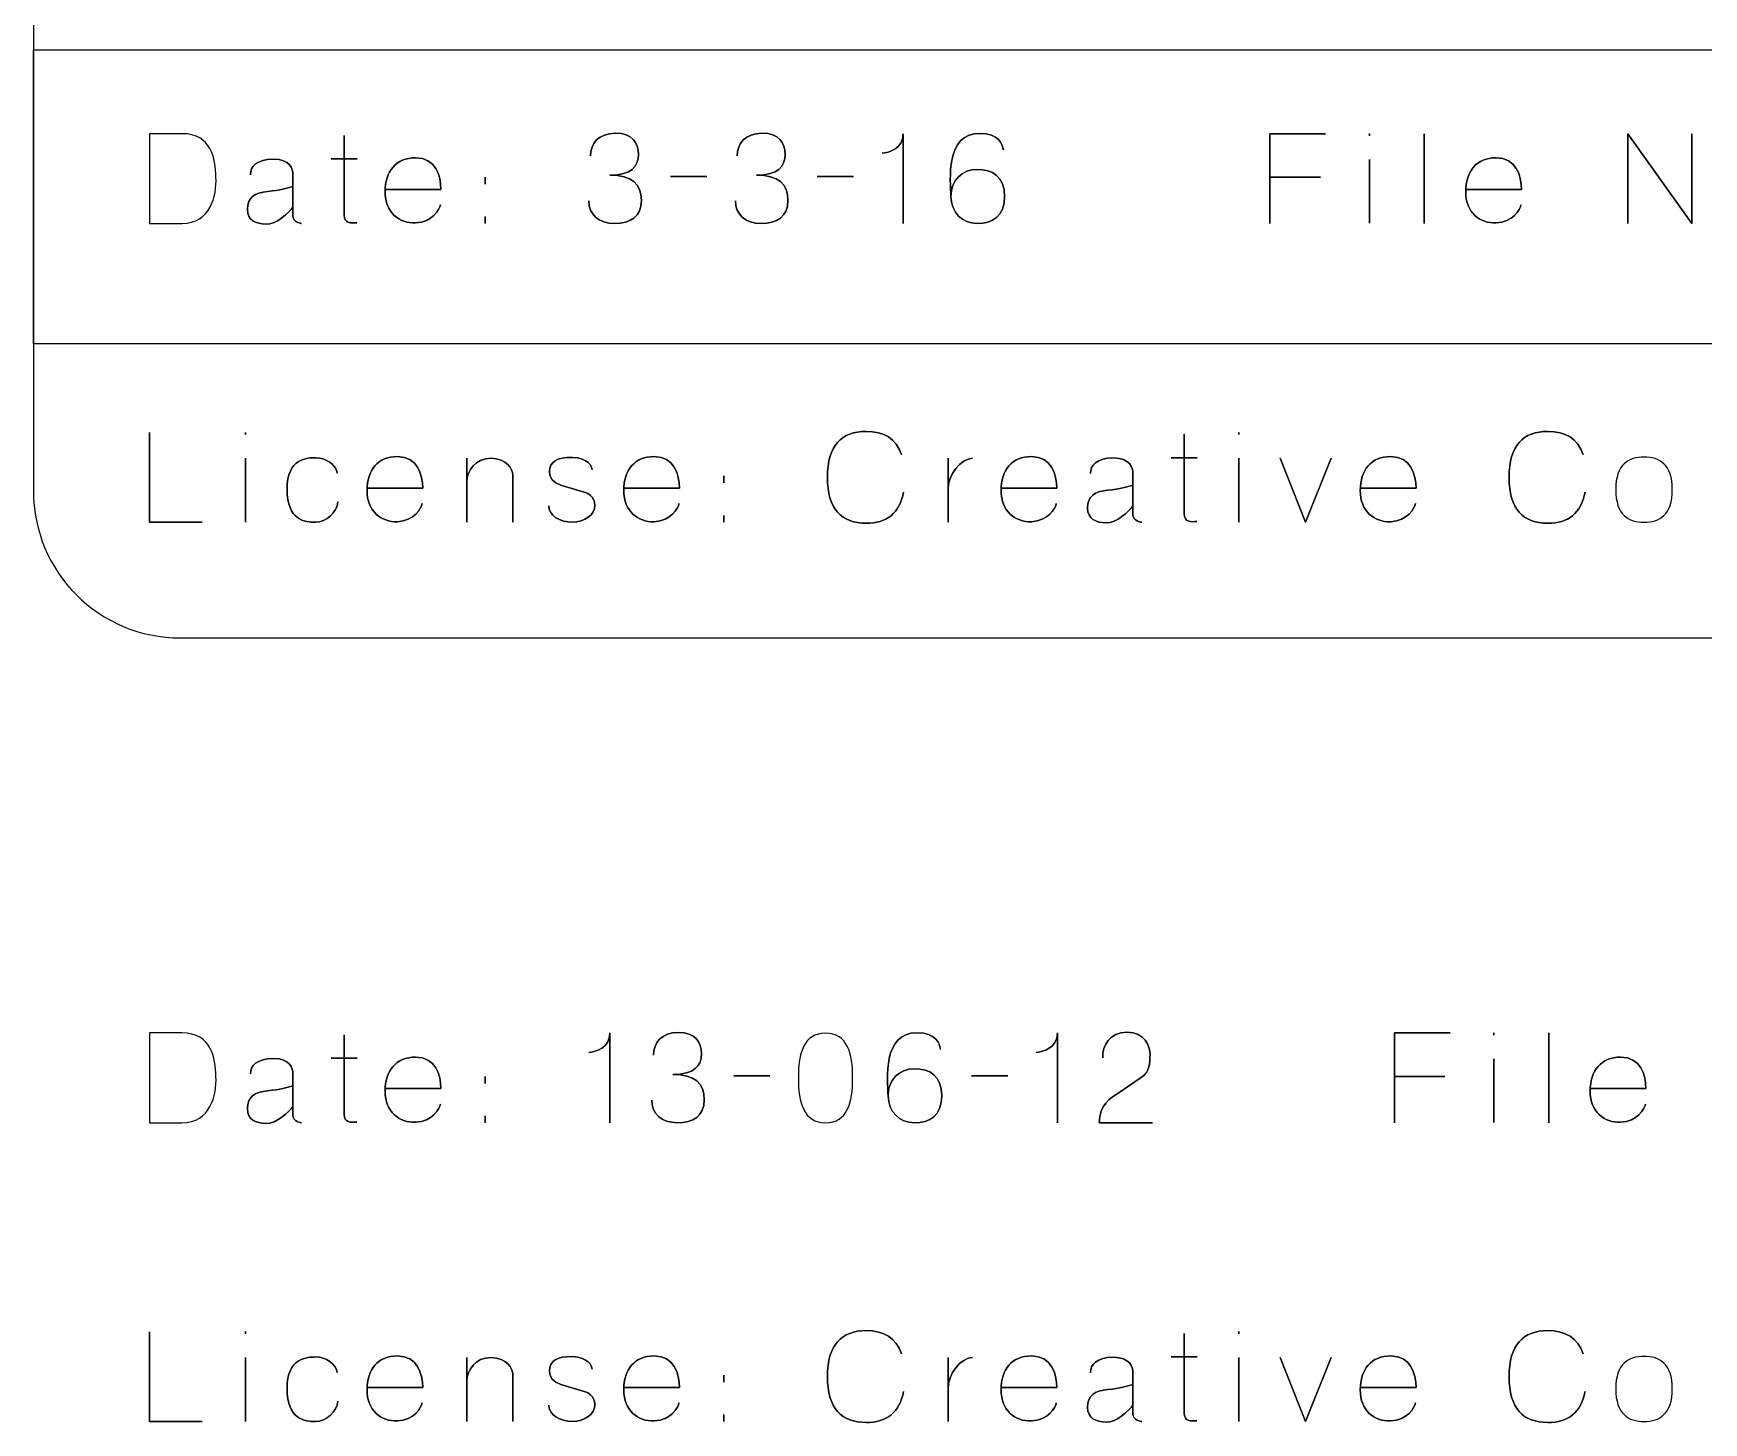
# Model space of a CAD drawing. Extents: x -439 to 785, y -667 to -15.
# Drawn here: x 15 to 185.4, y -665.1 to -523.3 of the extents above; entities that cross this region are included whole.
import ezdxf

# ---------------------------------------------------------------- set-up
doc = ezdxf.new("R2010")
doc.units = 0
doc.header["$MEASUREMENT"] = 0
doc.layers.add('LAYER_1', color=7, linetype='CONTINUOUS')

# ---------------------------------------------------------------- blocks, each defined once
blk = doc.blocks.new('BLOCK_2')
at = {"layer": 'LAYER_1', "color": 250}
blk.add_lwpolyline([(785, -555), (15, -555), (15, -525), (785, -525), (785, -555)], dxfattribs=at)
blk.add_open_spline([(785, -570), (785, -578.28), (778.28, -585), (770, -585), (770, -585), (30, -585), (30, -585), (21.72, -585), (15, -578.28), (15, -570), (15, -570), (15, -30), (15, -30), (15, -21.72), (21.72, -15), (30, -15), (30, -15), (770, -15), (770, -15), (778.28, -15), (785, -21.72), (785, -30), (785, -30), (785, -570), (785, -570)], degree=3, knots=[0, 0, 0, 0, 1, 1, 1, 2, 2, 2, 3, 3, 3, 4, 4, 4, 5, 5, 5, 6, 6, 6, 7, 7, 7, 8, 8, 8, 8], dxfattribs=at)
blk = doc.blocks.new('BLOCK_3')
at = {"layer": 'LAYER_1', "color": 30}
for points, knots in [([(26.86, -634.46), (26.86, -634.46), (26.86, -625.3), (26.86, -625.3), (26.86, -625.3), (30.16, -625.3), (30.16, -625.3), (33.19, -625.3), (33.55, -627.84), (33.63, -629.75), (33.71, -631.65), (33.06, -634.46), (30.16, -634.46), (30.16, -634.46), (26.86, -634.46), (26.86, -634.46)], [0, 0, 0, 0, 1, 1, 1, 2, 2, 2, 3, 3, 3, 4, 4, 4, 5, 5, 5, 5]), ([(26.86, -634.46), (26.86, -634.46), (26.86, -625.3), (26.86, -625.3), (26.86, -625.3), (30.16, -625.3), (30.16, -625.3), (33.19, -625.3), (33.55, -627.84), (33.63, -629.75), (33.71, -631.65), (33.06, -634.46), (30.16, -634.46), (30.16, -634.46), (26.86, -634.46), (26.86, -634.46)], [0, 0, 0, 0, 1, 1, 1, 2, 2, 2, 3, 3, 3, 4, 4, 4, 5, 5, 5, 5]), ([(73.83, -634.46), (73.83, -634.46), (73.83, -625.3), (73.83, -625.3), (73.83, -626.86), (72.31, -627.23), (71.67, -627.28), (72.31, -627.23), (73.83, -626.86), (73.83, -625.3), (73.83, -625.3), (73.83, -634.46), (73.83, -634.46)], [0, 0, 0, 0, 1, 1, 1, 2, 2, 2, 3, 3, 3, 4, 4, 4, 4]), ([(80.71, -634.46), (82.33, -634.46), (83.45, -633.79), (83.45, -632.11), (83.45, -630.43), (82.46, -629.53), (80.25, -629.53), (82.45, -629.54), (83.16, -628.64), (83.16, -627.42), (83.16, -626.2), (82.54, -625.25), (80.81, -625.25), (79.1, -625.25), (78.27, -626.33), (78.27, -627.55), (78.27, -626.33), (79.1, -625.25), (80.81, -625.25), (82.54, -625.25), (83.16, -626.2), (83.16, -627.42), (83.16, -628.64), (82.45, -629.54), (80.25, -629.53), (82.46, -629.53), (83.45, -630.43), (83.45, -632.11), (83.45, -633.79), (82.33, -634.46), (80.71, -634.46), (79.08, -634.46), (78.09, -633.52), (78.09, -632.16), (78.09, -633.52), (79.08, -634.46), (80.71, -634.46)], [0, 0, 0, 0, 1, 1, 1, 2, 2, 2, 3, 3, 3, 4, 4, 4, 5, 5, 5, 6, 6, 6, 7, 7, 7, 8, 8, 8, 9, 9, 9, 10, 10, 10, 11, 11, 11, 12, 12, 12, 12]), ([(93.05, -629.89), (93.05, -627.37), (93.59, -625.32), (95.82, -625.32), (98.06, -625.32), (98.59, -627.37), (98.59, -629.89), (98.59, -632.41), (98.06, -634.46), (95.82, -634.46), (93.59, -634.46), (93.05, -632.41), (93.05, -629.89)], [0, 0, 0, 0, 1, 1, 1, 2, 2, 2, 3, 3, 3, 4, 4, 4, 4]), ([(93.05, -629.89), (93.05, -627.37), (93.59, -625.32), (95.82, -625.32), (98.06, -625.32), (98.59, -627.37), (98.59, -629.89), (98.59, -632.41), (98.06, -634.46), (95.82, -634.46), (93.59, -634.46), (93.05, -632.41), (93.05, -629.89)], [0, 0, 0, 0, 1, 1, 1, 2, 2, 2, 3, 3, 3, 4, 4, 4, 4]), ([(102.2, -631.7), (102.2, -630.05), (103.35, -628.95), (104.89, -628.95), (106.43, -628.95), (107.68, -629.66), (107.68, -631.7), (107.68, -633.75), (106.43, -634.46), (104.89, -634.46), (103.35, -634.46), (102.25, -633.35), (102.2, -631.7), (102.15, -630.05), (101.6, -625.28), (105.16, -625.28), (107.09, -625.28), (107.47, -626.33), (107.54, -626.97), (107.47, -626.33), (107.09, -625.28), (105.16, -625.28), (101.6, -625.28), (102.15, -630.05), (102.2, -631.7), (102.25, -633.35), (103.35, -634.46), (104.89, -634.46), (106.43, -634.46), (107.68, -633.75), (107.68, -631.7), (107.68, -629.66), (106.43, -628.95), (104.89, -628.95), (103.35, -628.95), (102.2, -630.05), (102.2, -631.7)], [0, 0, 0, 0, 1, 1, 1, 2, 2, 2, 3, 3, 3, 4, 4, 4, 5, 5, 5, 6, 6, 6, 7, 7, 7, 8, 8, 8, 9, 9, 9, 10, 10, 10, 11, 11, 11, 12, 12, 12, 12]), ([(119.48, -634.46), (119.48, -634.46), (119.48, -625.3), (119.48, -625.3), (119.48, -626.86), (117.97, -627.23), (117.32, -627.28), (117.97, -627.23), (119.48, -626.86), (119.48, -625.3), (119.48, -625.3), (119.48, -634.46), (119.48, -634.46)], [0, 0, 0, 0, 1, 1, 1, 2, 2, 2, 3, 3, 3, 4, 4, 4, 4]), ([(129.2, -634.46), (129.2, -634.46), (123.75, -634.46), (123.75, -634.46), (123.8, -632.6), (124.79, -632.01), (125.87, -631.3), (125.87, -631.3), (128.04, -629.85), (128.04, -629.85), (128.94, -629.23), (128.93, -628.34), (128.93, -627.49), (128.93, -626.62), (128.4, -625.23), (126.59, -625.23), (124.78, -625.23), (124.1, -626.57), (124.1, -627.84), (124.1, -626.57), (124.78, -625.23), (126.59, -625.23), (128.4, -625.23), (128.93, -626.62), (128.93, -627.49), (128.93, -628.34), (128.94, -629.23), (128.04, -629.85), (128.04, -629.85), (125.87, -631.3), (125.87, -631.3), (124.79, -632.01), (123.8, -632.6), (123.75, -634.46), (123.75, -634.46), (129.2, -634.46), (129.2, -634.46)], [0, 0, 0, 0, 1, 1, 1, 2, 2, 2, 3, 3, 3, 4, 4, 4, 5, 5, 5, 6, 6, 6, 7, 7, 7, 8, 8, 8, 9, 9, 9, 10, 10, 10, 11, 11, 11, 12, 12, 12, 12]), ([(153.86, -634.46), (153.86, -634.46), (153.86, -625.3), (153.86, -625.3), (153.86, -625.3), (159.54, -625.3), (159.54, -625.3), (159.54, -625.3), (153.86, -625.3), (153.86, -625.3), (153.86, -625.3), (153.86, -634.46), (153.86, -634.46)], [0, 0, 0, 0, 1, 1, 1, 2, 2, 2, 3, 3, 3, 4, 4, 4, 4]), ([(164.01, -625.52), (164.01, -625.52), (164.01, -625.29), (164.01, -625.29), (164.01, -625.29), (164.01, -625.52), (164.01, -625.52)], [0, 0, 0, 0, 1, 1, 1, 2, 2, 2, 2]), ([(169.61, -634.46), (169.61, -634.46), (169.61, -625.3), (169.61, -625.3), (169.61, -625.3), (169.61, -634.46), (169.61, -634.46)], [0, 0, 0, 0, 1, 1, 1, 2, 2, 2, 2]), ([(48.01, -634.4), (47.38, -634.43), (46.71, -634.46), (46.71, -633.61), (46.71, -632.74), (46.71, -625.48), (46.71, -625.48), (46.71, -625.48), (46.71, -632.74), (46.71, -633.61), (46.71, -634.46), (47.38, -634.43), (48.01, -634.4)], [0, 0, 0, 0, 1, 1, 1, 2, 2, 2, 3, 3, 3, 4, 4, 4, 4]), ([(41.47, -633.63), (41.47, -633.63), (41.47, -629.46), (41.47, -629.46), (41.47, -628.92), (41.2, -627.91), (39.49, -627.91), (37.77, -627.91), (37.14, -628.68), (37.14, -629.48), (37.14, -628.68), (37.77, -627.91), (39.49, -627.91), (41.2, -627.91), (41.47, -628.92), (41.47, -629.46), (41.47, -629.46), (41.47, -633.63), (41.47, -633.63), (41.47, -634.4), (42.37, -634.46), (42.37, -634.46), (42.37, -634.46), (41.47, -634.4), (41.47, -633.63)], [0, 0, 0, 0, 1, 1, 1, 2, 2, 2, 3, 3, 3, 4, 4, 4, 5, 5, 5, 6, 6, 6, 7, 7, 7, 8, 8, 8, 8]), ([(45.38, -627.88), (45.38, -627.88), (48.03, -627.88), (48.03, -627.88), (48.03, -627.88), (45.38, -627.88), (45.38, -627.88)], [0, 0, 0, 0, 1, 1, 1, 2, 2, 2, 2]), ([(50.9, -630.98), (50.9, -630.98), (56.58, -630.98), (56.58, -630.98), (56.58, -629.57), (56.02, -627.77), (54, -627.77), (51.99, -627.77), (50.89, -629.14), (50.89, -631.23), (50.89, -633.34), (52.31, -634.46), (54, -634.41), (55.7, -634.36), (56.44, -633.04), (56.53, -632.57), (56.44, -633.04), (55.7, -634.36), (54, -634.41), (52.31, -634.46), (50.89, -633.34), (50.89, -631.23), (50.89, -629.14), (51.99, -627.77), (54, -627.77), (56.02, -627.77), (56.58, -629.57), (56.58, -630.98), (56.58, -630.98), (50.9, -630.98), (50.9, -630.98)], [0, 0, 0, 0, 1, 1, 1, 2, 2, 2, 3, 3, 3, 4, 4, 4, 5, 5, 5, 6, 6, 6, 7, 7, 7, 8, 8, 8, 9, 9, 9, 10, 10, 10, 10]), ([(164.01, -634.45), (164.01, -634.45), (164.01, -627.93), (164.01, -627.93), (164.01, -627.93), (164.01, -634.47), (164.01, -634.45)], [0, 0, 0, 0, 1, 1, 1, 2, 2, 2, 2]), ([(173.85, -630.98), (173.85, -630.98), (179.53, -630.98), (179.53, -630.98), (179.53, -629.57), (178.97, -627.77), (176.95, -627.77), (174.94, -627.77), (173.84, -629.14), (173.84, -631.23), (173.84, -633.34), (175.26, -634.46), (176.95, -634.41), (178.65, -634.36), (179.39, -633.04), (179.48, -632.57), (179.39, -633.04), (178.65, -634.36), (176.95, -634.41), (175.26, -634.46), (173.84, -633.34), (173.84, -631.23), (173.84, -629.14), (174.94, -627.77), (176.95, -627.77), (178.97, -627.77), (179.53, -629.57), (179.53, -630.98), (179.53, -630.98), (173.85, -630.98), (173.85, -630.98)], [0, 0, 0, 0, 1, 1, 1, 2, 2, 2, 3, 3, 3, 4, 4, 4, 5, 5, 5, 6, 6, 6, 7, 7, 7, 8, 8, 8, 9, 9, 9, 10, 10, 10, 10]), ([(61.09, -630.45), (61.09, -630.45), (61.09, -629.75), (61.09, -629.75), (61.09, -629.75), (61.09, -630.45), (61.09, -630.45)], [0, 0, 0, 0, 1, 1, 1, 2, 2, 2, 2]), ([(86.45, -629.67), (86.45, -629.67), (90.14, -629.67), (90.14, -629.67), (90.14, -629.67), (86.45, -629.67), (86.45, -629.67)], [0, 0, 0, 0, 1, 1, 1, 2, 2, 2, 2]), ([(110.72, -629.67), (110.72, -629.67), (114.41, -629.67), (114.41, -629.67), (114.41, -629.67), (110.72, -629.67), (110.72, -629.67)], [0, 0, 0, 0, 1, 1, 1, 2, 2, 2, 2]), ([(159.02, -629.75), (159.02, -629.75), (153.86, -629.75), (153.86, -629.75), (153.86, -629.75), (159.02, -629.75), (159.02, -629.75)], [0, 0, 0, 0, 1, 1, 1, 2, 2, 2, 2]), ([(38.74, -634.53), (37.68, -634.5), (36.84, -634.17), (36.84, -633), (36.84, -631.82), (37.56, -631.32), (38.9, -631.19), (40.23, -631.07), (40.83, -630.86), (41.47, -630.69), (40.83, -630.86), (40.23, -631.07), (38.9, -631.19), (37.56, -631.32), (36.84, -631.82), (36.84, -633), (36.84, -634.17), (37.68, -634.5), (38.74, -634.53), (39.78, -634.57), (41.09, -633.34), (41.47, -632.79), (41.09, -633.34), (39.78, -634.57), (38.74, -634.53)], [0, 0, 0, 0, 1, 1, 1, 2, 2, 2, 3, 3, 3, 4, 4, 4, 5, 5, 5, 6, 6, 6, 7, 7, 7, 8, 8, 8, 8]), ([(61.09, -634.46), (61.09, -634.46), (61.09, -633.76), (61.09, -633.76), (61.09, -633.76), (61.09, -634.46), (61.09, -634.46)], [0, 0, 0, 0, 1, 1, 1, 2, 2, 2, 2]), ([(32.21, -664.94), (32.21, -664.94), (26.86, -664.94), (26.86, -664.94), (26.86, -664.94), (26.86, -655.78), (26.86, -655.78), (26.86, -655.78), (26.86, -664.94), (26.86, -664.94), (26.86, -664.94), (32.21, -664.94), (32.21, -664.94)], [0, 0, 0, 0, 1, 1, 1, 2, 2, 2, 3, 3, 3, 4, 4, 4, 4]), ([(36.65, -656), (36.65, -656), (36.65, -655.77), (36.65, -655.77), (36.65, -655.77), (36.65, -656), (36.65, -656)], [0, 0, 0, 0, 1, 1, 1, 2, 2, 2, 2]), ([(103.78, -661.87), (103.38, -664.05), (102.06, -665.04), (99.97, -665.04), (97.45, -665.04), (96.01, -663.61), (96.01, -660.35), (96.01, -657.12), (97.45, -655.67), (99.97, -655.67), (101.78, -655.67), (103.02, -656.42), (103.58, -658.04), (103.02, -656.42), (101.78, -655.67), (99.97, -655.67), (97.45, -655.67), (96.01, -657.12), (96.01, -660.35), (96.01, -663.61), (97.45, -665.04), (99.97, -665.04), (102.06, -665.04), (103.38, -664.05), (103.78, -661.87)], [0, 0, 0, 0, 1, 1, 1, 2, 2, 2, 3, 3, 3, 4, 4, 4, 5, 5, 5, 6, 6, 6, 7, 7, 7, 8, 8, 8, 8]), ([(133.72, -664.88), (133.1, -664.91), (132.42, -664.94), (132.42, -664.09), (132.42, -663.22), (132.42, -655.96), (132.42, -655.96), (132.42, -655.96), (132.42, -663.22), (132.42, -664.09), (132.42, -664.94), (133.1, -664.91), (133.72, -664.88)], [0, 0, 0, 0, 1, 1, 1, 2, 2, 2, 3, 3, 3, 4, 4, 4, 4]), ([(137.99, -656), (137.99, -656), (137.99, -655.77), (137.99, -655.77), (137.99, -655.77), (137.99, -656), (137.99, -656)], [0, 0, 0, 0, 1, 1, 1, 2, 2, 2, 2]), ([(173.33, -661.87), (172.92, -664.05), (171.6, -665.04), (169.52, -665.04), (166.99, -665.04), (165.56, -663.61), (165.56, -660.35), (165.56, -657.12), (166.99, -655.67), (169.52, -655.67), (171.32, -655.67), (172.57, -656.42), (173.13, -658.04), (172.57, -656.42), (171.32, -655.67), (169.52, -655.67), (166.99, -655.67), (165.56, -657.12), (165.56, -660.35), (165.56, -663.61), (166.99, -665.04), (169.52, -665.04), (171.6, -665.04), (172.92, -664.05), (173.33, -661.87)], [0, 0, 0, 0, 1, 1, 1, 2, 2, 2, 3, 3, 3, 4, 4, 4, 5, 5, 5, 6, 6, 6, 7, 7, 7, 8, 8, 8, 8]), ([(36.65, -664.93), (36.65, -664.93), (36.65, -658.41), (36.65, -658.41), (36.65, -658.41), (36.65, -664.95), (36.65, -664.93)], [0, 0, 0, 0, 1, 1, 1, 2, 2, 2, 2]), ([(46.05, -662.87), (46.01, -663.94), (44.87, -664.94), (43.79, -664.94), (42.72, -664.94), (40.88, -664.76), (40.88, -661.57), (40.88, -658.4), (42.94, -658.36), (43.84, -658.36), (44.74, -658.36), (45.94, -659.06), (46.01, -659.95), (45.94, -659.06), (44.74, -658.36), (43.84, -658.36), (42.94, -658.36), (40.88, -658.4), (40.88, -661.57), (40.88, -664.76), (42.72, -664.94), (43.79, -664.94), (44.87, -664.94), (46.01, -663.94), (46.05, -662.87)], [0, 0, 0, 0, 1, 1, 1, 2, 2, 2, 3, 3, 3, 4, 4, 4, 5, 5, 5, 6, 6, 6, 7, 7, 7, 8, 8, 8, 8]), ([(49.05, -661.46), (49.05, -661.46), (54.72, -661.46), (54.72, -661.46), (54.72, -660.05), (54.17, -658.25), (52.15, -658.25), (50.14, -658.25), (49.04, -659.62), (49.04, -661.71), (49.04, -663.82), (50.46, -664.94), (52.15, -664.89), (53.85, -664.84), (54.58, -663.52), (54.67, -663.05), (54.58, -663.52), (53.85, -664.84), (52.15, -664.89), (50.46, -664.94), (49.04, -663.82), (49.04, -661.71), (49.04, -659.62), (50.14, -658.25), (52.15, -658.25), (54.17, -658.25), (54.72, -660.05), (54.72, -661.46), (54.72, -661.46), (49.05, -661.46), (49.05, -661.46)], [0, 0, 0, 0, 1, 1, 1, 2, 2, 2, 3, 3, 3, 4, 4, 4, 5, 5, 5, 6, 6, 6, 7, 7, 7, 8, 8, 8, 9, 9, 9, 10, 10, 10, 10]), ([(63.91, -660.11), (63.91, -659.53), (63.32, -658.44), (61.71, -658.42), (60.08, -658.41), (59.23, -659.67), (59.23, -660.84), (59.23, -659.67), (60.08, -658.41), (61.71, -658.42), (63.32, -658.44), (63.91, -659.53), (63.91, -660.11), (63.91, -660.7), (63.91, -664.94), (63.91, -664.94), (63.91, -664.94), (63.91, -660.7), (63.91, -660.11)], [0, 0, 0, 0, 1, 1, 1, 2, 2, 2, 3, 3, 3, 4, 4, 4, 5, 5, 5, 6, 6, 6, 6]), ([(59.23, -658.42), (59.23, -658.42), (59.23, -664.94), (59.23, -664.94), (59.23, -664.94), (59.23, -658.42), (59.23, -658.42)], [0, 0, 0, 0, 1, 1, 1, 2, 2, 2, 2]), ([(72, -659.59), (72.02, -659.28), (71.6, -658.39), (70, -658.32), (68.4, -658.28), (67.67, -658.79), (67.67, -659.77), (67.67, -660.76), (68.49, -661.07), (68.8, -661.15), (68.8, -661.15), (71.2, -661.87), (71.2, -661.87), (71.51, -661.94), (72.28, -662.28), (72.28, -663.22), (72.28, -664.16), (71.27, -664.94), (70, -664.94), (68.73, -664.94), (67.58, -664.27), (67.58, -663.27), (67.58, -664.27), (68.73, -664.94), (70, -664.94), (71.27, -664.94), (72.28, -664.16), (72.28, -663.22), (72.28, -662.28), (71.51, -661.94), (71.2, -661.87), (71.2, -661.87), (68.8, -661.15), (68.8, -661.15), (68.49, -661.07), (67.67, -660.76), (67.67, -659.77), (67.67, -658.79), (68.4, -658.28), (70, -658.32), (71.6, -658.39), (72.02, -659.28), (72, -659.59)], [0, 0, 0, 0, 1, 1, 1, 2, 2, 2, 3, 3, 3, 4, 4, 4, 5, 5, 5, 6, 6, 6, 7, 7, 7, 8, 8, 8, 9, 9, 9, 10, 10, 10, 11, 11, 11, 12, 12, 12, 13, 13, 13, 14, 14, 14, 14]), ([(75.25, -661.46), (75.25, -661.46), (80.92, -661.46), (80.92, -661.46), (80.92, -660.05), (80.37, -658.25), (78.35, -658.25), (76.34, -658.25), (75.24, -659.62), (75.24, -661.71), (75.24, -663.82), (76.66, -664.94), (78.35, -664.89), (80.05, -664.84), (80.78, -663.52), (80.87, -663.05), (80.78, -663.52), (80.05, -664.84), (78.35, -664.89), (76.66, -664.94), (75.24, -663.82), (75.24, -661.71), (75.24, -659.62), (76.34, -658.25), (78.35, -658.25), (80.37, -658.25), (80.92, -660.05), (80.92, -661.46), (80.92, -661.46), (75.25, -661.46), (75.25, -661.46)], [0, 0, 0, 0, 1, 1, 1, 2, 2, 2, 3, 3, 3, 4, 4, 4, 5, 5, 5, 6, 6, 6, 7, 7, 7, 8, 8, 8, 9, 9, 9, 10, 10, 10, 10]), ([(110.81, -658.42), (109.63, -658.41), (108.28, -660.15), (108.32, -661.61), (108.28, -660.15), (109.63, -658.41), (110.81, -658.42)], [0, 0, 0, 0, 1, 1, 1, 2, 2, 2, 2]), ([(108.32, -658.42), (108.32, -658.42), (108.32, -664.94), (108.32, -664.94), (108.32, -664.94), (108.32, -658.42), (108.32, -658.42)], [0, 0, 0, 0, 1, 1, 1, 2, 2, 2, 2]), ([(113.74, -661.46), (113.74, -661.46), (119.42, -661.46), (119.42, -661.46), (119.42, -660.05), (118.86, -658.25), (116.84, -658.25), (114.83, -658.25), (113.73, -659.62), (113.73, -661.71), (113.73, -663.82), (115.15, -664.94), (116.84, -664.89), (118.54, -664.84), (119.28, -663.52), (119.37, -663.05), (119.28, -663.52), (118.54, -664.84), (116.84, -664.89), (115.15, -664.94), (113.73, -663.82), (113.73, -661.71), (113.73, -659.62), (114.83, -658.25), (116.84, -658.25), (118.86, -658.25), (119.42, -660.05), (119.42, -661.46), (119.42, -661.46), (113.74, -661.46), (113.74, -661.46)], [0, 0, 0, 0, 1, 1, 1, 2, 2, 2, 3, 3, 3, 4, 4, 4, 5, 5, 5, 6, 6, 6, 7, 7, 7, 8, 8, 8, 9, 9, 9, 10, 10, 10, 10]), ([(127.18, -664.11), (127.18, -664.11), (127.18, -659.94), (127.18, -659.94), (127.18, -659.4), (126.91, -658.39), (125.2, -658.39), (123.48, -658.39), (122.85, -659.16), (122.85, -659.96), (122.85, -659.16), (123.48, -658.39), (125.2, -658.39), (126.91, -658.39), (127.18, -659.4), (127.18, -659.94), (127.18, -659.94), (127.18, -664.11), (127.18, -664.11), (127.18, -664.88), (128.08, -664.94), (128.08, -664.94), (128.08, -664.94), (127.18, -664.88), (127.18, -664.11)], [0, 0, 0, 0, 1, 1, 1, 2, 2, 2, 3, 3, 3, 4, 4, 4, 5, 5, 5, 6, 6, 6, 7, 7, 7, 8, 8, 8, 8]), ([(131.09, -658.36), (131.09, -658.36), (133.74, -658.36), (133.74, -658.36), (133.74, -658.36), (131.09, -658.36), (131.09, -658.36)], [0, 0, 0, 0, 1, 1, 1, 2, 2, 2, 2]), ([(137.99, -664.93), (137.99, -664.93), (137.99, -658.41), (137.99, -658.41), (137.99, -658.41), (137.99, -664.95), (137.99, -664.93)], [0, 0, 0, 0, 1, 1, 1, 2, 2, 2, 2]), ([(147.4, -658.42), (147.4, -658.42), (144.79, -664.94), (144.79, -664.94), (144.79, -664.94), (142.21, -658.42), (142.21, -658.42), (142.21, -658.42), (144.79, -664.94), (144.79, -664.94), (144.79, -664.94), (147.4, -658.42), (147.4, -658.42)], [0, 0, 0, 0, 1, 1, 1, 2, 2, 2, 3, 3, 3, 4, 4, 4, 4]), ([(150.39, -661.46), (150.39, -661.46), (156.07, -661.46), (156.07, -661.46), (156.07, -660.05), (155.51, -658.25), (153.49, -658.25), (151.49, -658.25), (150.38, -659.62), (150.38, -661.71), (150.38, -663.82), (151.8, -664.94), (153.49, -664.89), (155.19, -664.84), (155.93, -663.52), (156.02, -663.05), (155.93, -663.52), (155.19, -664.84), (153.49, -664.89), (151.8, -664.94), (150.38, -663.82), (150.38, -661.71), (150.38, -659.62), (151.49, -658.25), (153.49, -658.25), (155.51, -658.25), (156.07, -660.05), (156.07, -661.46), (156.07, -661.46), (150.39, -661.46), (150.39, -661.46)], [0, 0, 0, 0, 1, 1, 1, 2, 2, 2, 3, 3, 3, 4, 4, 4, 5, 5, 5, 6, 6, 6, 7, 7, 7, 8, 8, 8, 9, 9, 9, 10, 10, 10, 10]), ([(176.45, -661.61), (176.45, -659.05), (177.76, -658.3), (179.34, -658.3), (180.92, -658.3), (182.22, -659.05), (182.22, -661.61), (182.22, -664.19), (180.92, -664.94), (179.34, -664.94), (177.76, -664.94), (176.45, -664.19), (176.45, -661.61)], [0, 0, 0, 0, 1, 1, 1, 2, 2, 2, 3, 3, 3, 4, 4, 4, 4]), ([(176.45, -661.61), (176.45, -659.05), (177.76, -658.3), (179.34, -658.3), (180.92, -658.3), (182.22, -659.05), (182.22, -661.61), (182.22, -664.19), (180.92, -664.94), (179.34, -664.94), (177.76, -664.94), (176.45, -664.19), (176.45, -661.61)], [0, 0, 0, 0, 1, 1, 1, 2, 2, 2, 3, 3, 3, 4, 4, 4, 4]), ([(85.43, -660.93), (85.43, -660.93), (85.43, -660.23), (85.43, -660.23), (85.43, -660.23), (85.43, -660.93), (85.43, -660.93)], [0, 0, 0, 0, 1, 1, 1, 2, 2, 2, 2]), ([(124.45, -665.01), (123.39, -664.98), (122.56, -664.65), (122.56, -663.48), (122.56, -662.3), (123.27, -661.8), (124.61, -661.68), (125.95, -661.55), (126.54, -661.34), (127.18, -661.17), (126.54, -661.34), (125.95, -661.55), (124.61, -661.68), (123.27, -661.8), (122.56, -662.3), (122.56, -663.48), (122.56, -664.65), (123.39, -664.98), (124.45, -665.01), (125.49, -665.05), (126.8, -663.82), (127.18, -663.27), (126.8, -663.82), (125.49, -665.05), (124.45, -665.01)], [0, 0, 0, 0, 1, 1, 1, 2, 2, 2, 3, 3, 3, 4, 4, 4, 5, 5, 5, 6, 6, 6, 7, 7, 7, 8, 8, 8, 8]), ([(85.43, -664.94), (85.43, -664.94), (85.43, -664.24), (85.43, -664.24), (85.43, -664.24), (85.43, -664.94), (85.43, -664.94)], [0, 0, 0, 0, 1, 1, 1, 2, 2, 2, 2])]:
    blk.add_open_spline(points, degree=3, knots=knots, dxfattribs=at)
blk = doc.blocks.new('BLOCK_4')
at = {"layer": 'LAYER_1', "color": 30}
for points, knots in [([(26.86, -542.71), (26.86, -542.71), (26.86, -533.55), (26.86, -533.55), (26.86, -533.55), (30.16, -533.55), (30.16, -533.55), (33.19, -533.55), (33.55, -536.09), (33.63, -537.99), (33.71, -539.9), (33.06, -542.71), (30.16, -542.71), (30.16, -542.71), (26.86, -542.71), (26.86, -542.71)], [0, 0, 0, 0, 1, 1, 1, 2, 2, 2, 3, 3, 3, 4, 4, 4, 5, 5, 5, 5]), ([(26.86, -542.71), (26.86, -542.71), (26.86, -533.55), (26.86, -533.55), (26.86, -533.55), (30.16, -533.55), (30.16, -533.55), (33.19, -533.55), (33.55, -536.09), (33.63, -537.99), (33.71, -539.9), (33.06, -542.71), (30.16, -542.71), (30.16, -542.71), (26.86, -542.71), (26.86, -542.71)], [0, 0, 0, 0, 1, 1, 1, 2, 2, 2, 3, 3, 3, 4, 4, 4, 5, 5, 5, 5]), ([(48.01, -542.64), (47.38, -542.68), (46.71, -542.71), (46.71, -541.85), (46.71, -540.99), (46.71, -533.73), (46.71, -533.73), (46.71, -533.73), (46.71, -540.99), (46.71, -541.85), (46.71, -542.71), (47.38, -542.68), (48.01, -542.64)], [0, 0, 0, 0, 1, 1, 1, 2, 2, 2, 3, 3, 3, 4, 4, 4, 4]), ([(74.28, -542.71), (75.91, -542.71), (77.03, -542.03), (77.03, -540.36), (77.03, -538.68), (76.04, -537.78), (73.83, -537.78), (76.02, -537.79), (76.73, -536.89), (76.73, -535.67), (76.73, -534.45), (76.11, -533.5), (74.38, -533.5), (72.67, -533.5), (71.84, -534.58), (71.84, -535.8), (71.84, -534.58), (72.67, -533.5), (74.38, -533.5), (76.11, -533.5), (76.73, -534.45), (76.73, -535.67), (76.73, -536.89), (76.02, -537.79), (73.83, -537.78), (76.04, -537.78), (77.03, -538.68), (77.03, -540.36), (77.03, -542.03), (75.91, -542.71), (74.28, -542.71), (72.66, -542.71), (71.67, -541.77), (71.67, -540.41), (71.67, -541.77), (72.66, -542.71), (74.28, -542.71)], [0, 0, 0, 0, 1, 1, 1, 2, 2, 2, 3, 3, 3, 4, 4, 4, 5, 5, 5, 6, 6, 6, 7, 7, 7, 8, 8, 8, 9, 9, 9, 10, 10, 10, 11, 11, 11, 12, 12, 12, 12]), ([(89.24, -542.71), (90.87, -542.71), (91.99, -542.03), (91.99, -540.36), (91.99, -538.68), (91, -537.78), (88.79, -537.78), (90.98, -537.79), (91.69, -536.89), (91.69, -535.67), (91.69, -534.45), (91.07, -533.5), (89.34, -533.5), (87.63, -533.5), (86.81, -534.58), (86.81, -535.8), (86.81, -534.58), (87.63, -533.5), (89.34, -533.5), (91.07, -533.5), (91.69, -534.45), (91.69, -535.67), (91.69, -536.89), (90.98, -537.79), (88.79, -537.78), (91, -537.78), (91.99, -538.68), (91.99, -540.36), (91.99, -542.03), (90.87, -542.71), (89.24, -542.71), (87.62, -542.71), (86.63, -541.77), (86.63, -540.41), (86.63, -541.77), (87.62, -542.71), (89.24, -542.71)], [0, 0, 0, 0, 1, 1, 1, 2, 2, 2, 3, 3, 3, 4, 4, 4, 5, 5, 5, 6, 6, 6, 7, 7, 7, 8, 8, 8, 9, 9, 9, 10, 10, 10, 11, 11, 11, 12, 12, 12, 12]), ([(103.75, -542.71), (103.75, -542.71), (103.75, -533.55), (103.75, -533.55), (103.75, -535.11), (102.24, -535.48), (101.59, -535.53), (102.24, -535.48), (103.75, -535.11), (103.75, -533.55), (103.75, -533.55), (103.75, -542.71), (103.75, -542.71)], [0, 0, 0, 0, 1, 1, 1, 2, 2, 2, 3, 3, 3, 4, 4, 4, 4]), ([(111.3, -537.19), (112.84, -537.19), (114.1, -537.91), (114.1, -539.95), (114.1, -541.99), (112.84, -542.71), (111.3, -542.71), (109.77, -542.71), (108.66, -541.6), (108.61, -539.95), (108.56, -538.3), (108.01, -533.52), (111.57, -533.52), (113.5, -533.52), (113.88, -534.58), (113.96, -535.21), (113.88, -534.58), (113.5, -533.52), (111.57, -533.52), (108.01, -533.52), (108.56, -538.3), (108.61, -539.95), (108.66, -541.6), (109.77, -542.71), (111.3, -542.71), (112.84, -542.71), (114.1, -541.99), (114.1, -539.95), (114.1, -537.91), (112.84, -537.19), (111.3, -537.19), (109.77, -537.19), (108.61, -538.3), (108.61, -539.95), (108.61, -538.3), (109.77, -537.19), (111.3, -537.19)], [0, 0, 0, 0, 1, 1, 1, 2, 2, 2, 3, 3, 3, 4, 4, 4, 5, 5, 5, 6, 6, 6, 7, 7, 7, 8, 8, 8, 9, 9, 9, 10, 10, 10, 11, 11, 11, 12, 12, 12, 12]), ([(141.16, -542.71), (141.16, -542.71), (141.16, -533.55), (141.16, -533.55), (141.16, -533.55), (146.84, -533.55), (146.84, -533.55), (146.84, -533.55), (141.16, -533.55), (141.16, -533.55), (141.16, -533.55), (141.16, -542.71), (141.16, -542.71)], [0, 0, 0, 0, 1, 1, 1, 2, 2, 2, 3, 3, 3, 4, 4, 4, 4]), ([(151.31, -533.77), (151.31, -533.77), (151.31, -533.54), (151.31, -533.54), (151.31, -533.54), (151.31, -533.77), (151.31, -533.77)], [0, 0, 0, 0, 1, 1, 1, 2, 2, 2, 2]), ([(156.91, -542.71), (156.91, -542.71), (156.91, -533.55), (156.91, -533.55), (156.91, -533.55), (156.91, -542.71), (156.91, -542.71)], [0, 0, 0, 0, 1, 1, 1, 2, 2, 2, 2]), ([(177.69, -542.71), (177.69, -542.71), (177.69, -533.55), (177.69, -533.55), (177.69, -533.55), (184.21, -542.71), (184.21, -542.71), (184.21, -542.71), (184.21, -533.55), (184.21, -533.55), (184.21, -533.55), (184.21, -542.71), (184.21, -542.71), (184.21, -542.71), (177.69, -533.55), (177.69, -533.55), (177.69, -533.55), (177.69, -542.71), (177.69, -542.71)], [0, 0, 0, 0, 1, 1, 1, 2, 2, 2, 3, 3, 3, 4, 4, 4, 5, 5, 5, 6, 6, 6, 6]), ([(41.47, -541.88), (41.47, -541.88), (41.47, -537.7), (41.47, -537.7), (41.47, -537.17), (41.2, -536.15), (39.49, -536.15), (37.77, -536.15), (37.14, -536.93), (37.14, -537.73), (37.14, -536.93), (37.77, -536.15), (39.49, -536.15), (41.2, -536.15), (41.47, -537.17), (41.47, -537.7), (41.47, -537.7), (41.47, -541.88), (41.47, -541.88), (41.47, -542.64), (42.37, -542.71), (42.37, -542.71), (42.37, -542.71), (41.47, -542.64), (41.47, -541.88)], [0, 0, 0, 0, 1, 1, 1, 2, 2, 2, 3, 3, 3, 4, 4, 4, 5, 5, 5, 6, 6, 6, 7, 7, 7, 8, 8, 8, 8]), ([(45.38, -536.13), (45.38, -536.13), (48.03, -536.13), (48.03, -536.13), (48.03, -536.13), (45.38, -536.13), (45.38, -536.13)], [0, 0, 0, 0, 1, 1, 1, 2, 2, 2, 2]), ([(50.9, -539.23), (50.9, -539.23), (56.58, -539.23), (56.58, -539.23), (56.58, -537.82), (56.02, -536.01), (54, -536.01), (51.99, -536.01), (50.89, -537.38), (50.89, -539.48), (50.89, -541.59), (52.31, -542.71), (54, -542.65), (55.7, -542.6), (56.44, -541.28), (56.53, -540.81), (56.44, -541.28), (55.7, -542.6), (54, -542.65), (52.31, -542.71), (50.89, -541.59), (50.89, -539.48), (50.89, -537.38), (51.99, -536.01), (54, -536.01), (56.02, -536.01), (56.58, -537.82), (56.58, -539.23), (56.58, -539.23), (50.9, -539.23), (50.9, -539.23)], [0, 0, 0, 0, 1, 1, 1, 2, 2, 2, 3, 3, 3, 4, 4, 4, 5, 5, 5, 6, 6, 6, 7, 7, 7, 8, 8, 8, 9, 9, 9, 10, 10, 10, 10]), ([(151.31, -542.69), (151.31, -542.69), (151.31, -536.18), (151.31, -536.18), (151.31, -536.18), (151.31, -542.72), (151.31, -542.69)], [0, 0, 0, 0, 1, 1, 1, 2, 2, 2, 2]), ([(161.15, -539.23), (161.15, -539.23), (166.83, -539.23), (166.83, -539.23), (166.83, -537.82), (166.27, -536.01), (164.25, -536.01), (162.24, -536.01), (161.14, -537.38), (161.14, -539.48), (161.14, -541.59), (162.56, -542.71), (164.25, -542.65), (165.95, -542.6), (166.69, -541.28), (166.78, -540.81), (166.69, -541.28), (165.95, -542.6), (164.25, -542.65), (162.56, -542.71), (161.14, -541.59), (161.14, -539.48), (161.14, -537.38), (162.24, -536.01), (164.25, -536.01), (166.27, -536.01), (166.83, -537.82), (166.83, -539.23), (166.83, -539.23), (161.15, -539.23), (161.15, -539.23)], [0, 0, 0, 0, 1, 1, 1, 2, 2, 2, 3, 3, 3, 4, 4, 4, 5, 5, 5, 6, 6, 6, 7, 7, 7, 8, 8, 8, 9, 9, 9, 10, 10, 10, 10]), ([(61.09, -538.69), (61.09, -538.69), (61.09, -537.99), (61.09, -537.99), (61.09, -537.99), (61.09, -538.69), (61.09, -538.69)], [0, 0, 0, 0, 1, 1, 1, 2, 2, 2, 2]), ([(80.02, -537.92), (80.02, -537.92), (83.72, -537.92), (83.72, -537.92), (83.72, -537.92), (80.02, -537.92), (80.02, -537.92)], [0, 0, 0, 0, 1, 1, 1, 2, 2, 2, 2]), ([(94.98, -537.92), (94.98, -537.92), (98.68, -537.92), (98.68, -537.92), (98.68, -537.92), (94.98, -537.92), (94.98, -537.92)], [0, 0, 0, 0, 1, 1, 1, 2, 2, 2, 2]), ([(146.32, -537.99), (146.32, -537.99), (141.16, -537.99), (141.16, -537.99), (141.16, -537.99), (146.32, -537.99), (146.32, -537.99)], [0, 0, 0, 0, 1, 1, 1, 2, 2, 2, 2]), ([(38.74, -542.78), (37.68, -542.74), (36.84, -542.41), (36.84, -541.25), (36.84, -540.06), (37.56, -539.57), (38.9, -539.44), (40.23, -539.32), (40.83, -539.11), (41.47, -538.93), (40.83, -539.11), (40.23, -539.32), (38.9, -539.44), (37.56, -539.57), (36.84, -540.06), (36.84, -541.25), (36.84, -542.41), (37.68, -542.74), (38.74, -542.78), (39.78, -542.82), (41.09, -541.59), (41.47, -541.04), (41.09, -541.59), (39.78, -542.82), (38.74, -542.78)], [0, 0, 0, 0, 1, 1, 1, 2, 2, 2, 3, 3, 3, 4, 4, 4, 5, 5, 5, 6, 6, 6, 7, 7, 7, 8, 8, 8, 8]), ([(61.09, -542.71), (61.09, -542.71), (61.09, -542.01), (61.09, -542.01), (61.09, -542.01), (61.09, -542.71), (61.09, -542.71)], [0, 0, 0, 0, 1, 1, 1, 2, 2, 2, 2]), ([(32.21, -573.19), (32.21, -573.19), (26.86, -573.19), (26.86, -573.19), (26.86, -573.19), (26.86, -564.03), (26.86, -564.03), (26.86, -564.03), (26.86, -573.19), (26.86, -573.19), (26.86, -573.19), (32.21, -573.19), (32.21, -573.19)], [0, 0, 0, 0, 1, 1, 1, 2, 2, 2, 3, 3, 3, 4, 4, 4, 4]), ([(36.65, -564.25), (36.65, -564.25), (36.65, -564.02), (36.65, -564.02), (36.65, -564.02), (36.65, -564.25), (36.65, -564.25)], [0, 0, 0, 0, 1, 1, 1, 2, 2, 2, 2]), ([(99.97, -573.29), (97.45, -573.29), (96.01, -571.85), (96.01, -568.6), (96.01, -565.36), (97.45, -563.92), (99.97, -563.92), (101.78, -563.92), (103.02, -564.66), (103.58, -566.29), (103.02, -564.66), (101.78, -563.92), (99.97, -563.92), (97.45, -563.92), (96.01, -565.36), (96.01, -568.6), (96.01, -571.85), (97.45, -573.29), (99.97, -573.29), (102.06, -573.29), (103.38, -572.3), (103.78, -570.11), (103.38, -572.3), (102.06, -573.29), (99.97, -573.29)], [0, 0, 0, 0, 1, 1, 1, 2, 2, 2, 3, 3, 3, 4, 4, 4, 5, 5, 5, 6, 6, 6, 7, 7, 7, 8, 8, 8, 8]), ([(137.99, -564.25), (137.99, -564.25), (137.99, -564.02), (137.99, -564.02), (137.99, -564.02), (137.99, -564.25), (137.99, -564.25)], [0, 0, 0, 0, 1, 1, 1, 2, 2, 2, 2]), ([(173.33, -570.11), (172.92, -572.3), (171.6, -573.29), (169.52, -573.29), (166.99, -573.29), (165.56, -571.85), (165.56, -568.6), (165.56, -565.36), (166.99, -563.92), (169.52, -563.92), (171.32, -563.92), (172.57, -564.66), (173.13, -566.29), (172.57, -564.66), (171.32, -563.92), (169.52, -563.92), (166.99, -563.92), (165.56, -565.36), (165.56, -568.6), (165.56, -571.85), (166.99, -573.29), (169.52, -573.29), (171.6, -573.29), (172.92, -572.3), (173.33, -570.11)], [0, 0, 0, 0, 1, 1, 1, 2, 2, 2, 3, 3, 3, 4, 4, 4, 5, 5, 5, 6, 6, 6, 7, 7, 7, 8, 8, 8, 8]), ([(133.72, -573.12), (133.1, -573.16), (132.42, -573.19), (132.42, -572.33), (132.42, -571.47), (132.42, -564.21), (132.42, -564.21), (132.42, -564.21), (132.42, -571.47), (132.42, -572.33), (132.42, -573.19), (133.1, -573.16), (133.72, -573.12)], [0, 0, 0, 0, 1, 1, 1, 2, 2, 2, 3, 3, 3, 4, 4, 4, 4]), ([(36.65, -573.17), (36.65, -573.17), (36.65, -566.66), (36.65, -566.66), (36.65, -566.66), (36.65, -573.2), (36.65, -573.17)], [0, 0, 0, 0, 1, 1, 1, 2, 2, 2, 2]), ([(46.05, -571.12), (46.01, -572.18), (44.87, -573.19), (43.79, -573.19), (42.72, -573.19), (40.88, -573.01), (40.88, -569.82), (40.88, -566.65), (42.94, -566.61), (43.84, -566.61), (44.74, -566.61), (45.94, -567.31), (46.01, -568.19), (45.94, -567.31), (44.74, -566.61), (43.84, -566.61), (42.94, -566.61), (40.88, -566.65), (40.88, -569.82), (40.88, -573.01), (42.72, -573.19), (43.79, -573.19), (44.87, -573.19), (46.01, -572.18), (46.05, -571.12)], [0, 0, 0, 0, 1, 1, 1, 2, 2, 2, 3, 3, 3, 4, 4, 4, 5, 5, 5, 6, 6, 6, 7, 7, 7, 8, 8, 8, 8]), ([(54.72, -569.71), (54.72, -568.3), (54.17, -566.49), (52.15, -566.49), (50.14, -566.49), (49.04, -567.86), (49.04, -569.96), (49.04, -572.07), (50.46, -573.19), (52.15, -573.14), (53.85, -573.08), (54.58, -571.76), (54.67, -571.29), (54.58, -571.76), (53.85, -573.08), (52.15, -573.14), (50.46, -573.19), (49.04, -572.07), (49.04, -569.96), (49.04, -567.86), (50.14, -566.49), (52.15, -566.49), (54.17, -566.49), (54.72, -568.3), (54.72, -569.71), (54.72, -569.71), (49.05, -569.71), (49.05, -569.71), (49.05, -569.71), (54.72, -569.71), (54.72, -569.71)], [0, 0, 0, 0, 1, 1, 1, 2, 2, 2, 3, 3, 3, 4, 4, 4, 5, 5, 5, 6, 6, 6, 7, 7, 7, 8, 8, 8, 9, 9, 9, 10, 10, 10, 10]), ([(63.91, -573.19), (63.91, -573.19), (63.91, -568.94), (63.91, -568.36), (63.91, -567.78), (63.32, -566.68), (61.71, -566.67), (60.08, -566.66), (59.23, -567.92), (59.23, -569.08), (59.23, -567.92), (60.08, -566.66), (61.71, -566.67), (63.32, -566.68), (63.91, -567.78), (63.91, -568.36), (63.91, -568.94), (63.91, -573.19), (63.91, -573.19)], [0, 0, 0, 0, 1, 1, 1, 2, 2, 2, 3, 3, 3, 4, 4, 4, 5, 5, 5, 6, 6, 6, 6]), ([(59.23, -573.19), (59.23, -573.19), (59.23, -566.67), (59.23, -566.67), (59.23, -566.67), (59.23, -573.19), (59.23, -573.19)], [0, 0, 0, 0, 1, 1, 1, 2, 2, 2, 2]), ([(72, -567.84), (72.02, -567.52), (71.6, -566.63), (70, -566.57), (68.4, -566.53), (67.67, -567.04), (67.67, -568.02), (67.67, -569.01), (68.49, -569.31), (68.8, -569.4), (68.8, -569.4), (71.2, -570.11), (71.2, -570.11), (71.51, -570.19), (72.28, -570.53), (72.28, -571.47), (72.28, -572.41), (71.27, -573.19), (70, -573.19), (68.73, -573.19), (67.58, -572.51), (67.58, -571.52), (67.58, -572.51), (68.73, -573.19), (70, -573.19), (71.27, -573.19), (72.28, -572.41), (72.28, -571.47), (72.28, -570.53), (71.51, -570.19), (71.2, -570.11), (71.2, -570.11), (68.8, -569.4), (68.8, -569.4), (68.49, -569.31), (67.67, -569.01), (67.67, -568.02), (67.67, -567.04), (68.4, -566.53), (70, -566.57), (71.6, -566.63), (72.02, -567.52), (72, -567.84)], [0, 0, 0, 0, 1, 1, 1, 2, 2, 2, 3, 3, 3, 4, 4, 4, 5, 5, 5, 6, 6, 6, 7, 7, 7, 8, 8, 8, 9, 9, 9, 10, 10, 10, 11, 11, 11, 12, 12, 12, 13, 13, 13, 14, 14, 14, 14]), ([(75.25, -569.71), (75.25, -569.71), (80.92, -569.71), (80.92, -569.71), (80.92, -568.3), (80.37, -566.49), (78.35, -566.49), (76.34, -566.49), (75.24, -567.86), (75.24, -569.96), (75.24, -572.07), (76.66, -573.19), (78.35, -573.14), (80.05, -573.08), (80.78, -571.76), (80.87, -571.29), (80.78, -571.76), (80.05, -573.08), (78.35, -573.14), (76.66, -573.19), (75.24, -572.07), (75.24, -569.96), (75.24, -567.86), (76.34, -566.49), (78.35, -566.49), (80.37, -566.49), (80.92, -568.3), (80.92, -569.71), (80.92, -569.71), (75.25, -569.71), (75.25, -569.71)], [0, 0, 0, 0, 1, 1, 1, 2, 2, 2, 3, 3, 3, 4, 4, 4, 5, 5, 5, 6, 6, 6, 7, 7, 7, 8, 8, 8, 9, 9, 9, 10, 10, 10, 10]), ([(110.81, -566.67), (109.63, -566.66), (108.28, -568.4), (108.32, -569.86), (108.28, -568.4), (109.63, -566.66), (110.81, -566.67)], [0, 0, 0, 0, 1, 1, 1, 2, 2, 2, 2]), ([(108.32, -566.67), (108.32, -566.67), (108.32, -573.19), (108.32, -573.19), (108.32, -573.19), (108.32, -566.67), (108.32, -566.67)], [0, 0, 0, 0, 1, 1, 1, 2, 2, 2, 2]), ([(119.42, -569.71), (119.42, -568.3), (118.86, -566.49), (116.84, -566.49), (114.83, -566.49), (113.73, -567.86), (113.73, -569.96), (113.73, -572.07), (115.15, -573.19), (116.84, -573.14), (118.54, -573.08), (119.28, -571.76), (119.37, -571.29), (119.28, -571.76), (118.54, -573.08), (116.84, -573.14), (115.15, -573.19), (113.73, -572.07), (113.73, -569.96), (113.73, -567.86), (114.83, -566.49), (116.84, -566.49), (118.86, -566.49), (119.42, -568.3), (119.42, -569.71), (119.42, -569.71), (113.74, -569.71), (113.74, -569.71), (113.74, -569.71), (119.42, -569.71), (119.42, -569.71)], [0, 0, 0, 0, 1, 1, 1, 2, 2, 2, 3, 3, 3, 4, 4, 4, 5, 5, 5, 6, 6, 6, 7, 7, 7, 8, 8, 8, 9, 9, 9, 10, 10, 10, 10]), ([(127.18, -572.36), (127.18, -572.36), (127.18, -568.18), (127.18, -568.18), (127.18, -567.65), (126.91, -566.63), (125.2, -566.63), (123.48, -566.63), (122.85, -567.41), (122.85, -568.21), (122.85, -567.41), (123.48, -566.63), (125.2, -566.63), (126.91, -566.63), (127.18, -567.65), (127.18, -568.18), (127.18, -568.18), (127.18, -572.36), (127.18, -572.36), (127.18, -573.12), (128.08, -573.19), (128.08, -573.19), (128.08, -573.19), (127.18, -573.12), (127.18, -572.36)], [0, 0, 0, 0, 1, 1, 1, 2, 2, 2, 3, 3, 3, 4, 4, 4, 5, 5, 5, 6, 6, 6, 7, 7, 7, 8, 8, 8, 8]), ([(131.09, -566.61), (131.09, -566.61), (133.74, -566.61), (133.74, -566.61), (133.74, -566.61), (131.09, -566.61), (131.09, -566.61)], [0, 0, 0, 0, 1, 1, 1, 2, 2, 2, 2]), ([(137.99, -573.17), (137.99, -573.17), (137.99, -566.66), (137.99, -566.66), (137.99, -566.66), (137.99, -573.2), (137.99, -573.17)], [0, 0, 0, 0, 1, 1, 1, 2, 2, 2, 2]), ([(147.4, -566.67), (147.4, -566.67), (144.79, -573.19), (144.79, -573.19), (144.79, -573.19), (142.21, -566.67), (142.21, -566.67), (142.21, -566.67), (144.79, -573.19), (144.79, -573.19), (144.79, -573.19), (147.4, -566.67), (147.4, -566.67)], [0, 0, 0, 0, 1, 1, 1, 2, 2, 2, 3, 3, 3, 4, 4, 4, 4]), ([(150.39, -569.71), (150.39, -569.71), (156.07, -569.71), (156.07, -569.71), (156.07, -568.3), (155.51, -566.49), (153.49, -566.49), (151.49, -566.49), (150.38, -567.86), (150.38, -569.96), (150.38, -572.07), (151.8, -573.19), (153.49, -573.14), (155.19, -573.08), (155.93, -571.76), (156.02, -571.29), (155.93, -571.76), (155.19, -573.08), (153.49, -573.14), (151.8, -573.19), (150.38, -572.07), (150.38, -569.96), (150.38, -567.86), (151.49, -566.49), (153.49, -566.49), (155.51, -566.49), (156.07, -568.3), (156.07, -569.71), (156.07, -569.71), (150.39, -569.71), (150.39, -569.71)], [0, 0, 0, 0, 1, 1, 1, 2, 2, 2, 3, 3, 3, 4, 4, 4, 5, 5, 5, 6, 6, 6, 7, 7, 7, 8, 8, 8, 9, 9, 9, 10, 10, 10, 10]), ([(176.45, -569.86), (176.45, -567.29), (177.76, -566.54), (179.34, -566.54), (180.92, -566.54), (182.22, -567.29), (182.22, -569.86), (182.22, -572.44), (180.92, -573.19), (179.34, -573.19), (177.76, -573.19), (176.45, -572.44), (176.45, -569.86)], [0, 0, 0, 0, 1, 1, 1, 2, 2, 2, 3, 3, 3, 4, 4, 4, 4]), ([(176.45, -569.86), (176.45, -567.29), (177.76, -566.54), (179.34, -566.54), (180.92, -566.54), (182.22, -567.29), (182.22, -569.86), (182.22, -572.44), (180.92, -573.19), (179.34, -573.19), (177.76, -573.19), (176.45, -572.44), (176.45, -569.86)], [0, 0, 0, 0, 1, 1, 1, 2, 2, 2, 3, 3, 3, 4, 4, 4, 4]), ([(85.43, -569.17), (85.43, -569.17), (85.43, -568.47), (85.43, -568.47), (85.43, -568.47), (85.43, -569.17), (85.43, -569.17)], [0, 0, 0, 0, 1, 1, 1, 2, 2, 2, 2]), ([(124.45, -573.26), (123.39, -573.22), (122.56, -572.89), (122.56, -571.73), (122.56, -570.54), (123.27, -570.05), (124.61, -569.92), (125.95, -569.8), (126.54, -569.59), (127.18, -569.41), (126.54, -569.59), (125.95, -569.8), (124.61, -569.92), (123.27, -570.05), (122.56, -570.54), (122.56, -571.73), (122.56, -572.89), (123.39, -573.22), (124.45, -573.26), (125.49, -573.3), (126.8, -572.07), (127.18, -571.52), (126.8, -572.07), (125.49, -573.3), (124.45, -573.26)], [0, 0, 0, 0, 1, 1, 1, 2, 2, 2, 3, 3, 3, 4, 4, 4, 5, 5, 5, 6, 6, 6, 7, 7, 7, 8, 8, 8, 8]), ([(85.43, -573.19), (85.43, -573.19), (85.43, -572.49), (85.43, -572.49), (85.43, -572.49), (85.43, -573.19), (85.43, -573.19)], [0, 0, 0, 0, 1, 1, 1, 2, 2, 2, 2])]:
    blk.add_open_spline(points, degree=3, knots=knots, dxfattribs=at)

msp = doc.modelspace()

# ---------------------------------------------------------------- block references
at = {"layer": 'LAYER_1'}
for name in ['BLOCK_2', 'BLOCK_4', 'BLOCK_3']:
    msp.add_blockref(name, (0, 0), dxfattribs=at)

doc.saveas('drawing.dxf')
